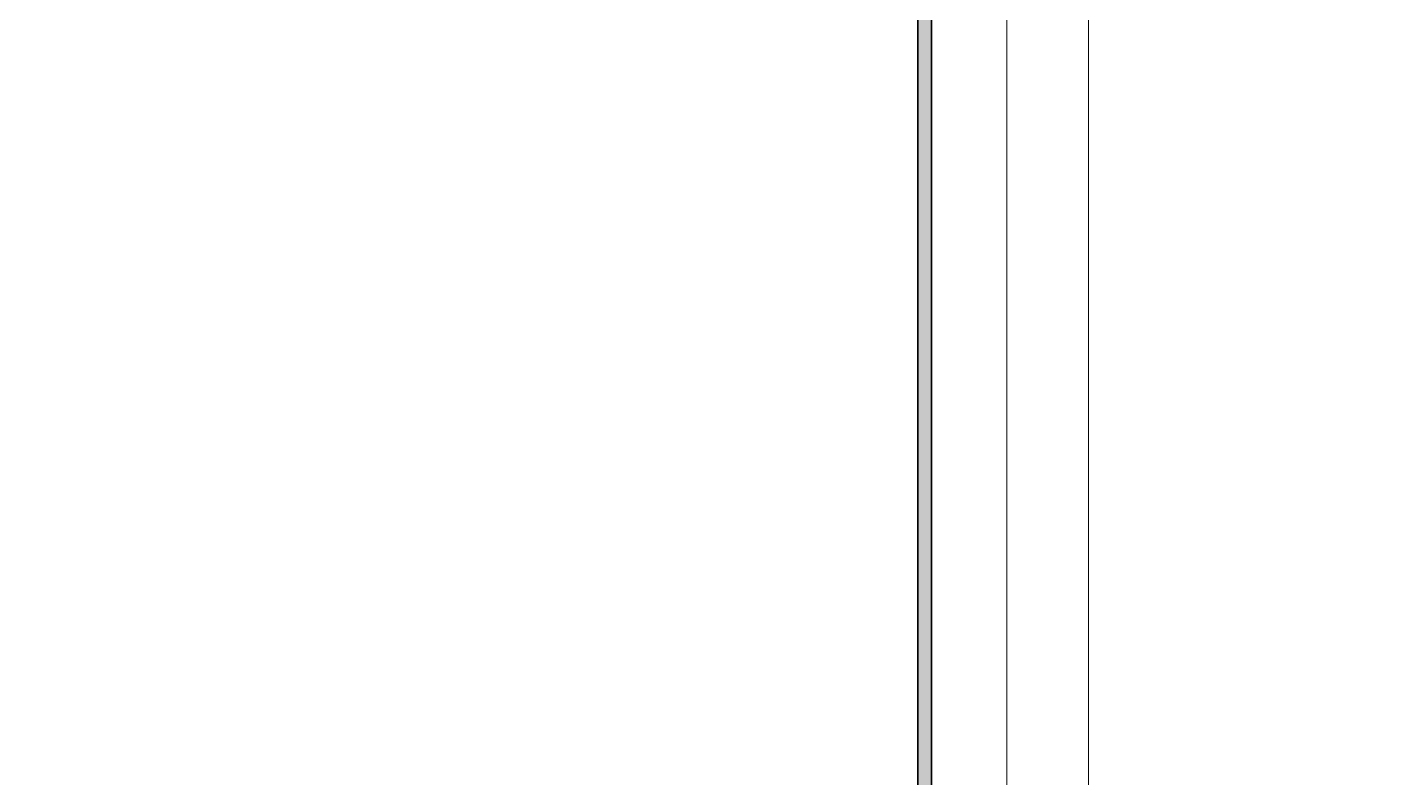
# Model space of a CAD drawing. Header units: millimetres. Extents: x 3914 to 443608, y -156176 to 78197.
# Drawn here: x 418362 to 422357, y -128345 to -126147 of the extents above; entities that cross this region are included whole.
import ezdxf

# ---------------------------------------------------------------- set-up
doc = ezdxf.new("R2010")
doc.units = ezdxf.units.MM
doc.layers.add('A-AREA-PATT-3', color=7, linetype='Continuous', lineweight=5, true_color=0xe6fae8, transparency=1)
for name, color, linetype, lineweight in [('A-FLOR', 7, 'Continuous', 9), ('A-WALL-1', 7, 'Continuous', 35), ('Оси', 7, 'Continuous', 9)]:
    doc.layers.add(name, color=color, linetype=linetype, lineweight=lineweight)

msp = doc.modelspace()

# ---------------------------------------------------------------- hatches: boundary and pattern name
at = {"layer": 'A-AREA-PATT-3'}
h = msp.add_hatch(color=256, dxfattribs=at)
h.paths.add_polyline_path([(420971.2, -132056.2), (421009.7, -132056.2), (421009.7, -130976.7), (420969.7, -130976.7), (420969.7, -132056.2)])
h.paths.add_polyline_path([(425759.2, -131822.7), (426245.7, -131822.7), (426245.7, -130926.7), (426241.7, -130926.7), (426241.7, -131818.7), (425269.7, -131818.7), (425269.7, -131822.7), (425754.7, -131822.7)])
h.paths.add_polyline_path([(416244.2, -129595.9), (416248.2, -129595.9), (416248.2, -127795.9), (416244.2, -127795.9), (416244.2, -128853.5)])
h.paths.add_polyline_path([(421009.7, -129576.7), (421009.7, -125097.2), (420969.7, -125097.2), (420969.7, -129576.7), (420974.7, -129576.7)])

# ---------------------------------------------------------------- linework, layer by layer
at = {"layer": 'A-FLOR'}
msp.add_line((421469.7, -125096.7), (421469.7, -132056.7), dxfattribs=at)
at = {"layer": 'A-WALL-1'}
for p, q in [((420969.7, -129521.7), (420969.7, -125076.7)), ((421009.7, -129521.7), (421009.7, -125076.7))]:
    msp.add_line(p, q, dxfattribs=at)
at = {"layer": 'Оси'}
msp.add_lwpolyline([(421229.7, -147882.9), (421229.7, -142882.9), (421229.7, -128948.4), (421229.7, -123948.4)], dxfattribs=at)

doc.saveas('drawing.dxf')
